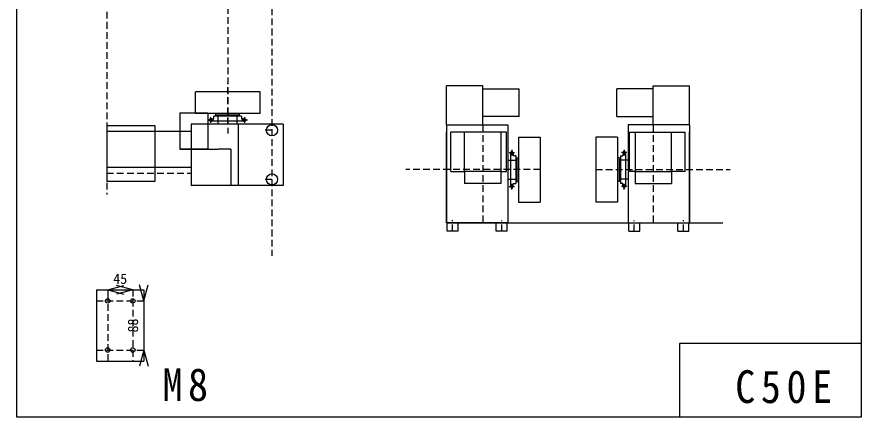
# Model space of a CAD drawing. Units: millimetres, scale not verified. Extents: x -7131 to 2872, y -1658 to 2951.
# Drawn here: x -3938 to -2425, y -13 to 704 of the extents above; entities that cross this region are included whole.
import ezdxf
from ezdxf.enums import TextEntityAlignment as Align

# ---------------------------------------------------------------- set-up
doc = ezdxf.new("R2010")
doc.units = ezdxf.units.MM
doc.header["$LTSCALE"] = 10
doc.linetypes.add('CHAIN2', pattern=[12, 9, -1, 1, -1])
doc.linetypes.add('DASHED1', pattern=[1.8, 1.2, -0.6])
doc.layers.add('0-3_エンジン', color=7, linetype='Continuous')
doc.styles.add('ＭＳ ゴシック', font='')
doc.styles.get('ＭＳ ゴシック').set_extended_font_data('MS Gothic')

msp = doc.modelspace()

# ---------------------------------------------------------------- linework, layer by layer
at = {"layer": '0-3_エンジン', "linetype": 'DASHED1'}
for p, q in [((-3776.94, 1018.63), (-3776.94, 385.88)), ((-3560.4, 1009.21), (-3560.4, 494.88)), ((-3481, 826.71), (-3481, 275.98)), ((-3776.94, 423.86), (-3626, 423.86)), ((-3157.01, 320.16), (-3157.01, 339.88)), ((-3069.01, 320.16), (-3069.01, 338.96)), ((-2831.34, 320.16), (-2831.34, 338.96)), ((-2743.34, 320.16), (-2743.34, 339.88)), ((-3775.56, 215.04), (-3775.56, 207.42)), ((-3730.56, 215.04), (-3730.56, 87.04)), ((-3775.56, 207.42), (-3775.56, 87.04)), ((-3795.56, 195.04), (-3710.56, 195.04)), ((-3795.56, 107.04), (-3710.56, 107.04))]:
    msp.add_line(p, q, dxfattribs=at)
at = {"layer": '0-3_エンジン', "color": 4, "linetype": 'DASHED1'}
for p, q in [((-3560.4, 511.71), (-3560.4, 584.69)), ((-3539.4, 525.71), (-3581.4, 525.71)), ((-3539.4, 525.71), (-3581.4, 525.71)), ((-3481, 500.71), (-3494.14, 500.71)), ((-3103.01, 510.16), (-3103.01, 335.16)), ((-2797.34, 510.16), (-2797.34, 335.16)), ((-3044.01, 451.16), (-3044.01, 409.16)), ((-2856.34, 451.16), (-2856.34, 409.16)), ((-3000.01, 430.16), (-3240.99, 430.16)), ((-2900.34, 430.16), (-2659.36, 430.16)), ((-3481, 412.71), (-3494.57, 412.71))]:
    msp.add_line(p, q, dxfattribs=at)
at = {"layer": '0-3_エンジン'}
for p, q in [((-3168.01, 510.16), (-3168.01, 580.16)), ((-3103.01, 580.16), (-3168.01, 580.16)), ((-3103.01, 510.16), (-3103.01, 580.16)), ((-2797.34, 510.16), (-2797.34, 580.16)), ((-2797.34, 580.16), (-2732.34, 580.16)), ((-2732.34, 510.16), (-2732.34, 580.16)), ((-3103.01, 575.16), (-3038.01, 575.16)), ((-3038.01, 525.29), (-3038.01, 575.16)), ((-2797.34, 575.16), (-2862.34, 575.16)), ((-2862.34, 525.29), (-2862.34, 575.16)), ((-3581.4, 527.71), (-3581.4, 530.71)), ((-3539.4, 527.71), (-3539.4, 530.71)), ((-3593.4, 517.9), (-3593.4, 519.82)), ((-3588.63, 521.01), (-3585.77, 521.01)), ((-3532.16, 516.71), (-3588.63, 516.71)), ((-3588.3, 516.71), (-3588.3, 521.01)), ((-3585.4, 521.39), (-3585.4, 525.71)), ((-3535.4, 525.71), (-3585.4, 525.71)), ((-3539.4, 527.71), (-3581.4, 527.71)), ((-3577.4, 511.71), (-3577.4, 527.71)), ((-3543.4, 511.71), (-3543.4, 527.71)), ((-3535.4, 525.71), (-3535.4, 521.39)), ((-3532.16, 521.01), (-3535.02, 521.01)), ((-3532.49, 516.71), (-3532.49, 521.01)), ((-3527.4, 517.9), (-3527.4, 519.82)), ((-3038.01, 525.29), (-3103.01, 525.29)), ((-2862.34, 525.29), (-2797.34, 525.29)), ((-3776.94, 509.21), (-3691, 509.21)), ((-3776.94, 509.21), (-3776.94, 409.21)), ((-3691, 509.21), (-3691, 409.21)), ((-3626, 511.71), (-3626, 401.71)), ((-3611, 511.71), (-3626, 511.71)), ((-3461, 511.71), (-3611, 511.71)), ((-3541, 401.71), (-3541, 511.71)), ((-3461, 511.71), (-3461, 401.71)), ((-3168.01, 510.16), (-3058.01, 510.16)), ((-3168.01, 510.16), (-3168.01, 497.66)), ((-3168.01, 510.16), (-3168.01, 335.16)), ((-3168.01, 510.16), (-3168.01, 335.16)), ((-3058.01, 510.16), (-3058.01, 335.16)), ((-2732.34, 510.16), (-2842.34, 510.16)), ((-2842.34, 510.16), (-2842.34, 335.16)), ((-2732.34, 510.16), (-2732.34, 497.66)), ((-2732.34, 510.16), (-2732.34, 335.16)), ((-2732.34, 510.16), (-2732.34, 335.16)), ((-3776.94, 499.21), (-3626, 499.21)), ((-3168.01, 362.66), (-3168.01, 497.66)), ((-3060.51, 497.08), (-3160.51, 497.08)), ((-3160.51, 427.08), (-3160.51, 497.08)), ((-3135.51, 427.08), (-3135.51, 497.08)), ((-3070.51, 497.08), (-3070.51, 427.08)), ((-3060.51, 427.08), (-3060.51, 497.08)), ((-3000.01, 488.16), (-3000.01, 372.16)), ((-2861.34, 488.16), (-2900.34, 488.16)), ((-2900.34, 488.16), (-2900.34, 372.16)), ((-2839.84, 497.08), (-2739.84, 497.08)), ((-2839.84, 427.08), (-2839.84, 497.08)), ((-2829.84, 497.08), (-2829.84, 427.08)), ((-2764.84, 427.08), (-2764.84, 497.08)), ((-2739.84, 427.08), (-2739.84, 497.08)), ((-2732.34, 362.66), (-2732.34, 497.66)), ((-3554.71, 466.71), (-3577.31, 466.71)), ((-3554.71, 466.71), (-3554.71, 401.71)), ((-3053.01, 458.4), (-3053.01, 401.92)), ((-3053.01, 458.07), (-3048.71, 458.07)), ((-3051.82, 463.16), (-3049.9, 463.16)), ((-3048.71, 458.4), (-3048.71, 455.54)), ((-3044.01, 455.16), (-3048.34, 455.16)), ((-3044.01, 455.16), (-3044.01, 405.16)), ((-2856.34, 455.16), (-2852.02, 455.16)), ((-2856.34, 455.16), (-2856.34, 405.16)), ((-2851.64, 458.4), (-2851.64, 455.54)), ((-2847.34, 458.07), (-2851.64, 458.07)), ((-2848.53, 463.16), (-2850.45, 463.16)), ((-2847.34, 458.4), (-2847.34, 401.92)), ((-3058.01, 447.16), (-3042.01, 447.16)), ((-3042.01, 451.16), (-3039.01, 451.16)), ((-3042.01, 451.16), (-3042.01, 409.16)), ((-2858.34, 451.16), (-2861.34, 451.16)), ((-2858.34, 451.16), (-2858.34, 409.16)), ((-2842.34, 447.16), (-2858.34, 447.16)), ((-3626, 434.21), (-3776.94, 434.21)), ((-3160.51, 427.08), (-3135.51, 427.08)), ((-3070.51, 427.08), (-3135.51, 427.08)), ((-3135.51, 427.08), (-3135.51, 405.16)), ((-3070.51, 427.08), (-3060.51, 427.08)), ((-3070.51, 427.08), (-3070.51, 405.16)), ((-2829.84, 427.08), (-2839.84, 427.08)), ((-2829.84, 427.08), (-2764.84, 427.08)), ((-2829.84, 427.08), (-2829.84, 405.16)), ((-2739.84, 427.08), (-2764.84, 427.08)), ((-2764.84, 427.08), (-2764.84, 405.16)), ((-3691, 409.21), (-3776.94, 409.21)), ((-3058.01, 413.16), (-3042.01, 413.16)), ((-3042.01, 409.16), (-3039.01, 409.16)), ((-2858.34, 409.16), (-2861.34, 409.16)), ((-2842.34, 413.16), (-2858.34, 413.16)), ((-3611, 401.71), (-3626, 401.71)), ((-3461, 401.71), (-3611, 401.71)), ((-3070.51, 405.16), (-3135.51, 405.16)), ((-3053.01, 402.26), (-3048.71, 402.26)), ((-3051.82, 397.16), (-3049.9, 397.16)), ((-3048.71, 401.92), (-3048.71, 404.79)), ((-3048.34, 405.16), (-3044.01, 405.16)), ((-2852.02, 405.16), (-2856.34, 405.16)), ((-2851.64, 401.92), (-2851.64, 404.79)), ((-2847.34, 402.26), (-2851.64, 402.26)), ((-2848.53, 397.16), (-2850.45, 397.16)), ((-2829.84, 405.16), (-2764.84, 405.16)), ((-3168.01, 335.16), (-3168.01, 362.66)), ((-2732.34, 335.16), (-2732.34, 362.66)), ((-3168.01, 335.16), (-2732.34, 335.16)), ((-3058.01, 335.16), (-3168.01, 335.16)), ((-3167.01, 320.16), (-3167.01, 335.16)), ((-3147.01, 320.16), (-3147.01, 335.16)), ((-3079.01, 320.16), (-3079.01, 335.16)), ((-3059.01, 320.16), (-3059.01, 335.16)), ((-2841.34, 320.16), (-2841.34, 335.16)), ((-2821.34, 320.16), (-2821.34, 335.16)), ((-2753.34, 320.16), (-2753.34, 335.16)), ((-2733.34, 320.16), (-2733.34, 335.16)), ((-2733.34, 335.16), (-2672.34, 335.16)), ((-3147.01, 320.16), (-3167.01, 320.16)), ((-2753.34, 320.16), (-2733.34, 320.16)), ((-3795.56, 215.04), (-3710.56, 215.04)), ((-3795.56, 215.04), (-3795.56, 87.04)), ((-3710.56, 215.04), (-3710.56, 87.04)), ((-3795.56, 87.04), (-3710.56, 87.04))]:
    msp.add_line(p, q, dxfattribs=at)
at = {"layer": '0-3_エンジン', "linetype": 'CHAIN2'}
for p, q in [((-3595.88, 518.86), (-3585.8, 518.86)), ((-3590.84, 513.82), (-3590.84, 523.9)), ((-3524.91, 518.86), (-3534.99, 518.86)), ((-3529.95, 513.82), (-3529.95, 523.9)), ((-3055.9, 460.61), (-3045.82, 460.61)), ((-3050.86, 465.65), (-3050.86, 455.57)), ((-2844.45, 460.61), (-2854.53, 460.61)), ((-2849.49, 465.65), (-2849.49, 455.57)), ((-3055.9, 399.72), (-3045.82, 399.72)), ((-3050.86, 394.68), (-3050.86, 404.76)), ((-2844.45, 399.72), (-2854.53, 399.72)), ((-2849.49, 394.68), (-2849.49, 404.76))]:
    msp.add_line(p, q, dxfattribs=at)
at = {"layer": '0-3_エンジン', "color": 3}
for p, q in [((-3539.4, 525.71), (-3581.4, 525.71)), ((-3044.01, 451.16), (-3044.01, 409.16)), ((-2856.34, 451.16), (-2856.34, 409.16))]:
    msp.add_line(p, q, dxfattribs=at)
at = {"layer": '0-3_エンジン', "color": 4}
for p, q in [((-3775.56, 215.04), (-3746.59, 222.8)), ((-3775.56, 215.04), (-3730.56, 215.04)), ((-3775.56, 215.04), (-3746.59, 207.27)), ((-3730.56, 215.04), (-3759.54, 222.8)), ((-3730.56, 215.04), (-3759.54, 207.27)), ((-3710.56, 195.04), (-3718.33, 224.02)), ((-3710.56, 195.04), (-3702.8, 224.02)), ((-3710.56, 195.04), (-3710.56, 107.04)), ((-3710.56, 107.04), (-3718.33, 78.06)), ((-3710.56, 107.04), (-3702.8, 78.06))]:
    msp.add_line(p, q, dxfattribs=at)
at = {"layer": '0-3_エンジン'}
msp.add_lwpolyline([(-3938.39, 1508.99), (-2424.6, 1508.99), (-2424.6, -13.03), (-3938.39, -13.03)], close=True, dxfattribs=at)
for points in [[(-3502.4, 530.71), (-3502.4, 569.71), (-3618.4, 569.71)], [(-3502.4, 530.71), (-3618.4, 530.71), (-3618.4, 569.71)], [(-3646, 531.71), (-3596, 531.71), (-3596, 466.71), (-3646, 466.71)], [(-3646, 531.71), (-3646, 466.71), (-3596, 466.71), (-3577.31, 466.71)], [(-3039.01, 488.16), (-3000.01, 488.16), (-3000.01, 372.16)], [(-3039.01, 488.16), (-3039.01, 372.16), (-3000.01, 372.16)], [(-2861.34, 488.16), (-2861.34, 372.16), (-2900.34, 372.16)], [(-3059.01, 320.16), (-3068.56, 320.16), (-3079.01, 320.16)], [(-2841.34, 320.16), (-2831.79, 320.16), (-2821.34, 320.16)], [(-2424.6, 118.6), (-2750.29, 118.6), (-2750.29, -13.03)]]:
    msp.add_lwpolyline(points, dxfattribs=at)
for centre, radius in [((-3481, 500.71), 10), ((-3481, 412.71), 10), ((-3775.56, 195.04), 4), ((-3730.56, 195.04), 4), ((-3775.56, 107.04), 4), ((-3730.56, 107.04), 4)]:
    msp.add_circle(centre, radius, dxfattribs=at)
for centre, radius, start, end in [((-3588.63, 510.89), 10.12, 90, 118.058), ((-3588.63, 526.84), 10.12, 241.94199, 270), ((-3585.77, 521.39), 0.375, 270, 0), ((-3535.02, 521.39), 0.375, 180, 270), ((-3532.16, 510.89), 10.12, 61.94199, 90), ((-3532.16, 526.84), 10.12, 270, 298.058), ((-3042.89, 458.4), 10.12, 151.942, 180), ((-3058.84, 458.4), 10.12, 0, 28.05801), ((-3048.34, 455.54), 0.375, 180, 270), ((-2852.02, 455.54), 0.375, 270, 0), ((-2841.52, 458.4), 10.12, 151.94199, 180), ((-2857.47, 458.4), 10.12, 0, 28.058), ((-3042.89, 401.92), 10.12, 180, 208.05801), ((-3058.84, 401.92), 10.12, 331.942, 0), ((-3048.34, 404.79), 0.375, 90, 180), ((-2852.02, 404.79), 0.375, 0, 90), ((-2841.52, 401.92), 10.12, 180, 208.058), ((-2857.47, 401.92), 10.12, 331.94199, 0)]:
    msp.add_arc(centre, radius, start, end, dxfattribs=at)

# ---------------------------------------------------------------- texts
at = {"layer": '0-3_エンジン', "color": 4, "style": 'ＭＳ ゴシック'}
msp.add_text('45', height=18.33, dxfattribs=at).set_placement((-3765.56, 220.04), align=Align.BOTTOM_LEFT)
msp.add_text('88', height=18.33, rotation=90, dxfattribs=at).set_placement((-3715.56, 138.54), align=Align.BOTTOM_LEFT)
at = {"layer": '0-3_エンジン', "color": 2, "char_height": 58.65, "attachment_point": 7, "style": 'ＭＳ ゴシック'}
for s, insert in [('\\T1.27;\\W0.9;M8\\~', (-3677.1, 14.9)), ('\\T1.28;\\W0.9;C50E', (-2650.3, 11.23))]:
    msp.add_mtext(s, dxfattribs=dict(at, insert=insert))

doc.saveas('drawing.dxf')
